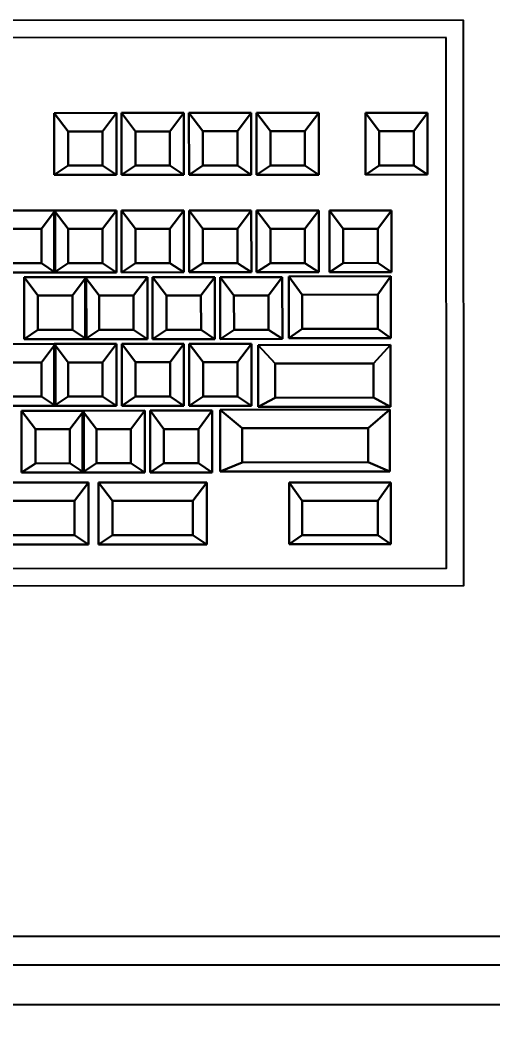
# Model space of a CAD drawing. Extents: x 13886 to 74789, y -750269 to -704302.
# Drawn here: x 51913.7 to 52050.8, y -737022.7 to -736729.6 of the extents above; entities that cross this region are included whole.
import ezdxf

# ---------------------------------------------------------------- set-up
doc = ezdxf.new("R2010")
doc.units = 0
doc.header["$LTSCALE"] = 10
doc.layers.get('0').update_dxf_attribs({"linetype": 'CONTINUOUS'})
doc.layers.get('DEFPOINTS').update_dxf_attribs({"linetype": 'CONTINUOUS'})
for name, color, linetype in [('___0', 250, 'CONTINUOUS'), ('___1', 7, 'CONTINUOUS'), ('____', 45, 'CONTINUOUS')]:
    doc.layers.add(name, color=color, linetype=linetype)
doc.styles.get("Standard").update_dxf_attribs({"font": 'NSimSun.ttf'})
doc.dimstyles.get("Standard").update_dxf_attribs({"dimtxt": 0.18, "dimasz": 0.18, "dimexe": 0.18, "dimexo": 0.0625, "dimgap": 0.09, "dimtad": 0, "dimtih": 1, "dimtoh": 1, "dimdec": 4, "dimzin": 0, "dimtxsty": 'STANDARD', "dimcen": 0.09, "dimazin": 3, "dimtfac": 1, "dimtdec": 4, "dimtofl": 0, "dimtmove": 0, "dimatfit": 3, "dimtolj": 1, "dimtzin": 0})

# ---------------------------------------------------------------- blocks, each defined once
blk = doc.blocks.new('_ARCHTICK')
at = {"color": 0, "linetype": 'BYBLOCK', "const_width": 0.15}
blk.add_lwpolyline([(-0.5, -0.5), (0.5, 0.5)], dxfattribs=at)
blk = doc.blocks.new('*D1900')
at = {"layer": '___1', "color": 250, "ltscale": 60}
for p, q in [((51194.39, -737055.75), (51194.39, -737280)), ((52394.39, -737055.75), (52394.39, -737280)), ((51164.39, -737240), (52424.39, -737240))]:
    blk.add_line(p, q, dxfattribs=at)
at = {"layer": 'DEFPOINTS', "color": 0, "ltscale": 60}
for p in [(51194.39, -737015.75), (52394.39, -737015.75), (52394.39, -737240)]:
    blk.add_point(p, dxfattribs=at)
at = {"layer": '___1', "color": 250, "ltscale": 60, "xscale": 20, "yscale": 20, "zscale": 20, "rotation": 180}
blk.add_blockref('_ARCHTICK', (51194.39, -737240), dxfattribs=at)
at = {"layer": '___1', "color": 250, "ltscale": 60, "xscale": 20, "yscale": 20, "zscale": 20}
blk.add_blockref('_ARCHTICK', (52394.39, -737240), dxfattribs=at)
at = {"layer": '___1', "color": 8, "ltscale": 60, "insert": (51794.39, -737185), "char_height": 100, "attachment_point": 5}
blk.add_mtext('\\A1;1200', dxfattribs=at)

msp = doc.modelspace()

# ---------------------------------------------------------------- linework, layer by layer
at = {"color": 252}
for points in [[(52042.31, -736729.65), (51594.3, -736729.89), (51594.39, -736894.08), (52042.4, -736893.84)], [(52037.31, -736734.65), (51599.3, -736734.89), (51599.38, -736889.08), (52037.39, -736888.84)]]:
    msp.add_lwpolyline(points, close=True, dxfattribs=at)
at = {"layer": '___0'}
msp.add_line((51194.39, -737004.06), (52364.39, -737004.06), dxfattribs=at)
for points, invisible_edges in [([(51927.6, -736761.96, 15.22), (51923.57, -736756.62, 2.42), (51941.63, -736756.61, 2.42)], 12), ([(51941.64, -736774.58, 0.61), (51941.63, -736756.61, 2.42), (51923.57, -736756.62, 2.42)], 12), ([(51927.61, -736771.91, 14.22), (51923.58, -736774.59, 0.61), (51923.57, -736756.62, 2.42)], 12), ([(51927.61, -736771.91, 14.22), (51923.57, -736756.62, 2.42), (51927.6, -736761.96, 15.22)], 1), ([(51941.64, -736774.58, 0.61), (51923.57, -736756.62, 2.42), (51923.58, -736774.59, 0.61)], 1), ([(51927.6, -736761.96, 15.22), (51941.63, -736756.61, 2.42), (51937.6, -736761.96, 15.22)], 1), ([(51937.6, -736761.96, 15.22), (51941.63, -736756.61, 2.42), (51941.64, -736774.58, 0.61)], 12), ([(51947.17, -736761.95, 15.22), (51943.13, -736756.61, 2.42), (51961.2, -736756.6, 2.42)], 12), ([(51961.21, -736774.57, 0.61), (51961.2, -736756.6, 2.42), (51943.13, -736756.61, 2.42)], 12), ([(51947.17, -736771.9, 14.22), (51943.14, -736774.58, 0.61), (51943.13, -736756.61, 2.42)], 12), ([(51947.17, -736771.9, 14.22), (51943.13, -736756.61, 2.42), (51947.17, -736761.95, 15.22)], 1), ([(51961.21, -736774.57, 0.61), (51943.13, -736756.61, 2.42), (51943.14, -736774.58, 0.61)], 1), ([(51947.17, -736761.95, 15.22), (51961.2, -736756.6, 2.42), (51957.17, -736761.95, 15.22)], 1), ([(51957.17, -736761.95, 15.22), (51961.2, -736756.6, 2.42), (51961.21, -736774.57, 0.61)], 12), ([(51966.74, -736761.94, 15.22), (51962.7, -736756.6, 2.42), (51980.76, -736756.59, 2.42)], 12), ([(51980.77, -736774.56, 0.61), (51980.76, -736756.59, 2.42), (51962.7, -736756.6, 2.42)], 12), ([(51966.74, -736771.89, 14.22), (51962.71, -736774.57, 0.61), (51962.7, -736756.6, 2.42)], 12), ([(51966.74, -736771.89, 14.22), (51962.7, -736756.6, 2.42), (51966.74, -736761.94, 15.22)], 1), ([(51980.77, -736774.56, 0.61), (51962.7, -736756.6, 2.42), (51962.71, -736774.57, 0.61)], 1), ([(51966.74, -736761.94, 15.22), (51980.76, -736756.59, 2.42), (51976.73, -736761.94, 15.22)], 1), ([(51976.73, -736761.94, 15.22), (51980.76, -736756.59, 2.42), (51980.77, -736774.56, 0.61)], 12), ([(51986.3, -736761.93, 15.22), (51982.27, -736756.59, 2.42), (52000.33, -736756.58, 2.42)], 12), ([(52000.34, -736774.55, 0.61), (52000.33, -736756.58, 2.42), (51982.27, -736756.59, 2.42)], 12), ([(51986.31, -736771.88, 14.22), (51982.28, -736774.56, 0.61), (51982.27, -736756.59, 2.42)], 12), ([(51986.31, -736771.88, 14.22), (51982.27, -736756.59, 2.42), (51986.3, -736761.93, 15.22)], 1), ([(52000.34, -736774.55, 0.61), (51982.27, -736756.59, 2.42), (51982.28, -736774.56, 0.61)], 1), ([(51986.3, -736761.93, 15.22), (52000.33, -736756.58, 2.42), (51996.3, -736761.92, 15.22)], 1), ([(51996.3, -736761.92, 15.22), (52000.33, -736756.58, 2.42), (52000.34, -736774.55, 0.61)], 12), ([(52017.91, -736761.91, 15.22), (52013.87, -736756.57, 2.42), (52031.93, -736756.56, 2.42)], 12), ([(52031.94, -736774.53, 0.61), (52031.93, -736756.56, 2.42), (52013.87, -736756.57, 2.42)], 12), ([(52017.91, -736771.86, 14.22), (52013.88, -736774.54, 0.61), (52013.87, -736756.57, 2.42)], 12), ([(52017.91, -736771.86, 14.22), (52013.87, -736756.57, 2.42), (52017.91, -736761.91, 15.22)], 1), ([(52031.94, -736774.53, 0.61), (52013.87, -736756.57, 2.42), (52013.88, -736774.54, 0.61)], 1), ([(52017.91, -736761.91, 15.22), (52031.93, -736756.56, 2.42), (52027.91, -736761.91, 15.22)], 1), ([(52027.91, -736761.91, 15.22), (52031.93, -736756.56, 2.42), (52031.94, -736774.53, 0.61)], 12), ([(51937.61, -736771.9, 14.22), (51927.61, -736771.91, 14.22), (51927.6, -736761.96, 15.22)], 12), ([(51937.61, -736771.9, 14.22), (51927.6, -736761.96, 15.22), (51937.6, -736761.96, 15.22)], 1), ([(51937.6, -736761.96, 15.22), (51941.64, -736774.58, 0.61), (51937.61, -736771.9, 14.22)], 1), ([(51957.17, -736771.89, 14.22), (51947.17, -736771.9, 14.22), (51947.17, -736761.95, 15.22)], 12), ([(51957.17, -736771.89, 14.22), (51947.17, -736761.95, 15.22), (51957.17, -736761.95, 15.22)], 1), ([(51957.17, -736761.95, 15.22), (51961.21, -736774.57, 0.61), (51957.17, -736771.89, 14.22)], 1), ([(51976.74, -736771.88, 14.22), (51966.74, -736771.89, 14.22), (51966.74, -736761.94, 15.22)], 12), ([(51976.74, -736771.88, 14.22), (51966.74, -736761.94, 15.22), (51976.73, -736761.94, 15.22)], 1), ([(51976.73, -736761.94, 15.22), (51980.77, -736774.56, 0.61), (51976.74, -736771.88, 14.22)], 1), ([(51996.3, -736771.87, 14.22), (51986.3, -736761.93, 15.22), (51996.3, -736761.92, 15.22)], 1), ([(51996.3, -736771.87, 14.22), (51986.31, -736771.88, 14.22), (51986.3, -736761.93, 15.22)], 12), ([(51996.3, -736761.92, 15.22), (52000.34, -736774.55, 0.61), (51996.3, -736771.87, 14.22)], 1), ([(52027.91, -736771.85, 14.22), (52017.91, -736771.86, 14.22), (52017.91, -736761.91, 15.22)], 12), ([(52027.91, -736771.85, 14.22), (52017.91, -736761.91, 15.22), (52027.91, -736761.91, 15.22)], 1), ([(52027.91, -736761.91, 15.22), (52031.94, -736774.53, 0.61), (52027.91, -736771.85, 14.22)], 1), ([(51937.61, -736771.9, 14.22), (51941.64, -736774.58, 0.61), (51923.58, -736774.59, 0.61)], 12), ([(51937.61, -736771.9, 14.22), (51923.58, -736774.59, 0.61), (51927.61, -736771.91, 14.22)], 1), ([(51957.17, -736771.89, 14.22), (51961.21, -736774.57, 0.61), (51943.14, -736774.58, 0.61)], 12), ([(51957.17, -736771.89, 14.22), (51943.14, -736774.58, 0.61), (51947.17, -736771.9, 14.22)], 1), ([(51976.74, -736771.88, 14.22), (51980.77, -736774.56, 0.61), (51962.71, -736774.57, 0.61)], 12), ([(51976.74, -736771.88, 14.22), (51962.71, -736774.57, 0.61), (51966.74, -736771.89, 14.22)], 1), ([(51996.3, -736771.87, 14.22), (52000.34, -736774.55, 0.61), (51982.28, -736774.56, 0.61)], 12), ([(51996.3, -736771.87, 14.22), (51982.28, -736774.56, 0.61), (51986.31, -736771.88, 14.22)], 1), ([(52027.91, -736771.85, 14.22), (52031.94, -736774.53, 0.61), (52013.88, -736774.54, 0.61)], 12), ([(52027.91, -736771.85, 14.22), (52013.88, -736774.54, 0.61), (52017.91, -736771.86, 14.22)], 1), ([(51909.89, -736790.3, 12.37), (51905.85, -736784.96, -0.43), (51923.91, -736784.95, -0.43)], 12), ([(51923.92, -736802.92, -2.24), (51923.91, -736784.95, -0.43), (51905.85, -736784.96, -0.43)], 12), ([(51923.92, -736802.92, -2.24), (51905.85, -736784.96, -0.43), (51905.86, -736802.93, -2.24)], 1), ([(51909.89, -736790.3, 12.37), (51923.91, -736784.95, -0.43), (51919.88, -736790.3, 12.37)], 1), ([(51919.88, -736790.3, 12.37), (51923.91, -736784.95, -0.43), (51923.92, -736802.92, -2.24)], 12), ([(51927.62, -736790.29, 12.37), (51923.58, -736784.95, -0.43), (51941.64, -736784.94, -0.43)], 12), ([(51941.65, -736802.91, -2.24), (51941.64, -736784.94, -0.43), (51923.58, -736784.95, -0.43)], 12), ([(51927.62, -736800.24, 11.37), (51923.59, -736802.92, -2.24), (51923.58, -736784.95, -0.43)], 12), ([(51927.62, -736800.24, 11.37), (51923.58, -736784.95, -0.43), (51927.62, -736790.29, 12.37)], 1), ([(51941.65, -736802.91, -2.24), (51923.58, -736784.95, -0.43), (51923.59, -736802.92, -2.24)], 1), ([(51927.62, -736790.29, 12.37), (51941.64, -736784.94, -0.43), (51937.62, -736790.29, 12.37)], 1), ([(51937.62, -736790.29, 12.37), (51941.64, -736784.94, -0.43), (51941.65, -736802.91, -2.24)], 12), ([(51947.19, -736790.28, 12.37), (51943.15, -736784.94, -0.43), (51961.21, -736784.93, -0.43)], 12), ([(51961.22, -736802.9, -2.24), (51961.21, -736784.93, -0.43), (51943.15, -736784.94, -0.43)], 12), ([(51947.19, -736800.23, 11.37), (51943.16, -736802.91, -2.24), (51943.15, -736784.94, -0.43)], 12), ([(51947.19, -736800.23, 11.37), (51943.15, -736784.94, -0.43), (51947.19, -736790.28, 12.37)], 1), ([(51961.22, -736802.9, -2.24), (51943.15, -736784.94, -0.43), (51943.16, -736802.91, -2.24)], 1), ([(51947.19, -736790.28, 12.37), (51961.21, -736784.93, -0.43), (51957.18, -736790.28, 12.37)], 1), ([(51957.18, -736790.28, 12.37), (51961.21, -736784.93, -0.43), (51961.22, -736802.9, -2.24)], 12), ([(51966.75, -736790.27, 12.37), (51962.72, -736784.93, -0.43), (51980.78, -736784.92, -0.43)], 12), ([(51980.79, -736802.89, -2.24), (51980.78, -736784.92, -0.43), (51962.72, -736784.93, -0.43)], 12), ([(51966.76, -736800.22, 11.37), (51962.73, -736802.9, -2.24), (51962.72, -736784.93, -0.43)], 12), ([(51966.76, -736800.22, 11.37), (51962.72, -736784.93, -0.43), (51966.75, -736790.27, 12.37)], 1), ([(51980.79, -736802.89, -2.24), (51962.72, -736784.93, -0.43), (51962.73, -736802.9, -2.24)], 1), ([(51966.75, -736790.27, 12.37), (51980.78, -736784.92, -0.43), (51976.75, -736790.27, 12.37)], 1), ([(51976.75, -736790.27, 12.37), (51980.78, -736784.92, -0.43), (51980.79, -736802.89, -2.24)], 12), ([(51986.32, -736790.26, 12.37), (51982.28, -736784.92, -0.43), (52000.34, -736784.91, -0.43)], 12), ([(52000.35, -736802.88, -2.24), (52000.34, -736784.91, -0.43), (51982.28, -736784.92, -0.43)], 12), ([(51986.32, -736800.21, 11.37), (51982.29, -736802.89, -2.24), (51982.28, -736784.92, -0.43)], 12), ([(51986.32, -736800.21, 11.37), (51982.28, -736784.92, -0.43), (51986.32, -736790.26, 12.37)], 1), ([(52000.35, -736802.88, -2.24), (51982.28, -736784.92, -0.43), (51982.29, -736802.89, -2.24)], 1), ([(51986.32, -736790.26, 12.37), (52000.34, -736784.91, -0.43), (51996.31, -736790.26, 12.37)], 1), ([(51996.31, -736790.26, 12.37), (52000.34, -736784.91, -0.43), (52000.35, -736802.88, -2.24)], 12), ([(52007.45, -736790.25, 12.37), (52003.42, -736784.91, -0.43), (52021.48, -736784.9, -0.43)], 12), ([(52021.49, -736802.87, -2.24), (52021.48, -736784.9, -0.43), (52003.42, -736784.91, -0.43)], 12), ([(52007.46, -736800.2, 11.37), (52003.43, -736802.88, -2.24), (52003.42, -736784.91, -0.43)], 12), ([(52007.46, -736800.2, 11.37), (52003.42, -736784.91, -0.43), (52007.45, -736790.25, 12.37)], 1), ([(52021.49, -736802.87, -2.24), (52003.42, -736784.91, -0.43), (52003.43, -736802.88, -2.24)], 1), ([(52007.45, -736790.25, 12.37), (52021.48, -736784.9, -0.43), (52017.45, -736790.24, 12.37)], 1), ([(52017.45, -736790.24, 12.37), (52021.48, -736784.9, -0.43), (52021.49, -736802.87, -2.24)], 12), ([(51919.89, -736800.24, 11.37), (51909.89, -736800.25, 11.37), (51909.89, -736790.3, 12.37)], 12), ([(51919.89, -736800.24, 11.37), (51909.89, -736790.3, 12.37), (51919.88, -736790.3, 12.37)], 1), ([(51919.88, -736790.3, 12.37), (51923.92, -736802.92, -2.24), (51919.89, -736800.24, 11.37)], 1), ([(51937.62, -736800.23, 11.37), (51927.62, -736800.24, 11.37), (51927.62, -736790.29, 12.37)], 12), ([(51937.62, -736800.23, 11.37), (51927.62, -736790.29, 12.37), (51937.62, -736790.29, 12.37)], 1), ([(51937.62, -736790.29, 12.37), (51941.65, -736802.91, -2.24), (51937.62, -736800.23, 11.37)], 1), ([(51957.19, -736800.22, 11.37), (51947.19, -736800.23, 11.37), (51947.19, -736790.28, 12.37)], 12), ([(51957.19, -736800.22, 11.37), (51947.19, -736790.28, 12.37), (51957.18, -736790.28, 12.37)], 1), ([(51957.18, -736790.28, 12.37), (51961.22, -736802.9, -2.24), (51957.19, -736800.22, 11.37)], 1), ([(51976.75, -736800.21, 11.37), (51966.76, -736800.22, 11.37), (51966.75, -736790.27, 12.37)], 12), ([(51976.75, -736800.21, 11.37), (51966.75, -736790.27, 12.37), (51976.75, -736790.27, 12.37)], 1), ([(51976.75, -736790.27, 12.37), (51980.79, -736802.89, -2.24), (51976.75, -736800.21, 11.37)], 1), ([(51996.32, -736800.2, 11.37), (51986.32, -736800.21, 11.37), (51986.32, -736790.26, 12.37)], 12), ([(51996.32, -736800.2, 11.37), (51986.32, -736790.26, 12.37), (51996.31, -736790.26, 12.37)], 1), ([(51996.31, -736790.26, 12.37), (52000.35, -736802.88, -2.24), (51996.32, -736800.2, 11.37)], 1), ([(52017.45, -736800.19, 11.37), (52007.45, -736790.25, 12.37), (52017.45, -736790.24, 12.37)], 1), ([(52017.45, -736800.19, 11.37), (52007.46, -736800.2, 11.37), (52007.45, -736790.25, 12.37)], 12), ([(52017.45, -736790.24, 12.37), (52021.49, -736802.87, -2.24), (52017.45, -736800.19, 11.37)], 1), ([(51919.89, -736800.24, 11.37), (51923.92, -736802.92, -2.24), (51905.86, -736802.93, -2.24)], 12), ([(51919.89, -736800.24, 11.37), (51905.86, -736802.93, -2.24), (51909.89, -736800.25, 11.37)], 1), ([(51937.62, -736800.23, 11.37), (51941.65, -736802.91, -2.24), (51923.59, -736802.92, -2.24)], 12), ([(51937.62, -736800.23, 11.37), (51923.59, -736802.92, -2.24), (51927.62, -736800.24, 11.37)], 1), ([(51957.19, -736800.22, 11.37), (51961.22, -736802.9, -2.24), (51943.16, -736802.91, -2.24)], 12), ([(51957.19, -736800.22, 11.37), (51943.16, -736802.91, -2.24), (51947.19, -736800.23, 11.37)], 1), ([(51976.75, -736800.21, 11.37), (51980.79, -736802.89, -2.24), (51962.73, -736802.9, -2.24)], 12), ([(51976.75, -736800.21, 11.37), (51962.73, -736802.9, -2.24), (51966.76, -736800.22, 11.37)], 1), ([(51996.32, -736800.2, 11.37), (52000.35, -736802.88, -2.24), (51982.29, -736802.89, -2.24)], 12), ([(51996.32, -736800.2, 11.37), (51982.29, -736802.89, -2.24), (51986.32, -736800.21, 11.37)], 1), ([(52017.45, -736800.19, 11.37), (52021.49, -736802.87, -2.24), (52003.43, -736802.88, -2.24)], 12), ([(52017.45, -736800.19, 11.37), (52003.43, -736802.88, -2.24), (52007.46, -736800.2, 11.37)], 1), ([(51918.89, -736809.68, 10.42), (51914.85, -736804.34, -2.38), (51932.91, -736804.33, -2.38)], 12), ([(51932.92, -736822.3, -4.19), (51932.91, -736804.33, -2.38), (51914.85, -736804.34, -2.38)], 12), ([(51918.89, -736819.63, 9.41), (51914.85, -736804.34, -2.38), (51918.89, -736809.68, 10.42)], 1), ([(51918.89, -736819.63, 9.41), (51914.86, -736822.31, -4.19), (51914.85, -736804.34, -2.38)], 12), ([(51932.92, -736822.3, -4.19), (51914.85, -736804.34, -2.38), (51914.86, -736822.31, -4.19)], 1), ([(51918.89, -736809.68, 10.42), (51932.91, -736804.33, -2.38), (51928.88, -736809.68, 10.42)], 1), ([(51928.88, -736809.68, 10.42), (51932.91, -736804.33, -2.38), (51932.92, -736822.3, -4.19)], 12), ([(51936.62, -736809.67, 10.42), (51932.59, -736804.33, -2.38), (51950.65, -736804.32, -2.38)], 12), ([(51950.66, -736822.29, -4.19), (51950.65, -736804.32, -2.38), (51932.59, -736804.33, -2.38)], 12), ([(51936.63, -736819.62, 9.41), (51932.59, -736804.33, -2.38), (51936.62, -736809.67, 10.42)], 1), ([(51936.63, -736819.62, 9.41), (51932.6, -736822.3, -4.19), (51932.59, -736804.33, -2.38)], 12), ([(51950.66, -736822.29, -4.19), (51932.59, -736804.33, -2.38), (51932.6, -736822.3, -4.19)], 1), ([(51936.62, -736809.67, 10.42), (51950.65, -736804.32, -2.38), (51946.62, -736809.67, 10.42)], 1), ([(51946.62, -736809.67, 10.42), (51950.65, -736804.32, -2.38), (51950.66, -736822.29, -4.19)], 12), ([(51956.19, -736809.66, 10.42), (51952.15, -736804.32, -2.38), (51970.21, -736804.31, -2.38)], 12), ([(51970.22, -736822.28, -4.19), (51970.21, -736804.31, -2.38), (51952.15, -736804.32, -2.38)], 12), ([(51956.19, -736819.61, 9.41), (51952.15, -736804.32, -2.38), (51956.19, -736809.66, 10.42)], 1), ([(51956.19, -736819.61, 9.41), (51952.16, -736822.29, -4.19), (51952.15, -736804.32, -2.38)], 12), ([(51970.22, -736822.28, -4.19), (51952.15, -736804.32, -2.38), (51952.16, -736822.29, -4.19)], 1), ([(51956.19, -736809.66, 10.42), (51970.21, -736804.31, -2.38), (51966.18, -736809.66, 10.42)], 1), ([(51966.18, -736809.66, 10.42), (51970.21, -736804.31, -2.38), (51970.22, -736822.28, -4.19)], 12), ([(51975.75, -736809.65, 10.42), (51971.72, -736804.31, -2.38), (51989.78, -736804.3, -2.38)], 12), ([(51989.79, -736822.27, -4.19), (51989.78, -736804.3, -2.38), (51971.72, -736804.31, -2.38)], 12), ([(51975.76, -736819.6, 9.41), (51971.72, -736804.31, -2.38), (51975.75, -736809.65, 10.42)], 1), ([(51975.76, -736819.6, 9.41), (51971.73, -736822.28, -4.19), (51971.72, -736804.31, -2.38)], 12), ([(51989.79, -736822.27, -4.19), (51971.72, -736804.31, -2.38), (51971.73, -736822.28, -4.19)], 1), ([(51975.75, -736809.65, 10.42), (51989.78, -736804.3, -2.38), (51985.75, -736809.65, 10.42)], 1), ([(51985.75, -736809.65, 10.42), (51989.78, -736804.3, -2.38), (51989.79, -736822.27, -4.19)], 12), ([(52021.26, -736822.02, -10.2), (52021.25, -736804.05, -8.39), (51991.69, -736804.07, -8.39)], 12), ([(51995.49, -736809.41, 4.41), (51991.69, -736804.07, -8.39), (52021.25, -736804.05, -8.39)], 12), ([(52021.26, -736822.02, -10.2), (51991.69, -736804.07, -8.39), (51991.7, -736822.04, -10.2)], 1), ([(51995.49, -736819.35, 3.41), (51991.7, -736822.04, -10.2), (51991.69, -736804.07, -8.39)], 12), ([(51995.49, -736819.35, 3.41), (51991.69, -736804.07, -8.39), (51995.49, -736809.41, 4.41)], 1), ([(51995.49, -736809.41, 4.41), (52021.25, -736804.05, -8.39), (52017.46, -736809.39, 4.41)], 1), ([(52017.46, -736809.39, 4.41), (52021.25, -736804.05, -8.39), (52021.26, -736822.02, -10.2)], 12), ([(51928.89, -736819.62, 9.41), (51918.89, -736819.63, 9.41), (51918.89, -736809.68, 10.42)], 12), ([(51928.89, -736819.62, 9.41), (51918.89, -736809.68, 10.42), (51928.88, -736809.68, 10.42)], 1), ([(51928.88, -736809.68, 10.42), (51932.92, -736822.3, -4.19), (51928.89, -736819.62, 9.41)], 1), ([(51946.62, -736819.61, 9.41), (51936.63, -736819.62, 9.41), (51936.62, -736809.67, 10.42)], 12), ([(51946.62, -736819.61, 9.41), (51936.62, -736809.67, 10.42), (51946.62, -736809.67, 10.42)], 1), ([(51946.62, -736809.67, 10.42), (51950.66, -736822.29, -4.19), (51946.62, -736819.61, 9.41)], 1), ([(51966.19, -736819.6, 9.41), (51956.19, -736819.61, 9.41), (51956.19, -736809.66, 10.42)], 12), ([(51966.19, -736819.6, 9.41), (51956.19, -736809.66, 10.42), (51966.18, -736809.66, 10.42)], 1), ([(51966.18, -736809.66, 10.42), (51970.22, -736822.28, -4.19), (51966.19, -736819.6, 9.41)], 1), ([(51985.76, -736819.59, 9.41), (51975.76, -736819.6, 9.41), (51975.75, -736809.65, 10.42)], 12), ([(51985.76, -736819.59, 9.41), (51975.75, -736809.65, 10.42), (51985.75, -736809.65, 10.42)], 1), ([(51985.75, -736809.65, 10.42), (51989.79, -736822.27, -4.19), (51985.76, -736819.59, 9.41)], 1), ([(52017.47, -736819.34, 3.41), (51995.49, -736809.41, 4.41), (52017.46, -736809.39, 4.41)], 1), ([(52017.47, -736819.34, 3.41), (51995.49, -736819.35, 3.41), (51995.49, -736809.41, 4.41)], 12), ([(52017.46, -736809.39, 4.41), (52021.26, -736822.02, -10.2), (52017.47, -736819.34, 3.41)], 1), ([(51928.89, -736819.62, 9.41), (51932.92, -736822.3, -4.19), (51914.86, -736822.31, -4.19)], 12), ([(51928.89, -736819.62, 9.41), (51914.86, -736822.31, -4.19), (51918.89, -736819.63, 9.41)], 1), ([(51946.62, -736819.61, 9.41), (51950.66, -736822.29, -4.19), (51932.6, -736822.3, -4.19)], 12), ([(51946.62, -736819.61, 9.41), (51932.6, -736822.3, -4.19), (51936.63, -736819.62, 9.41)], 1), ([(51966.19, -736819.6, 9.41), (51970.22, -736822.28, -4.19), (51952.16, -736822.29, -4.19)], 12), ([(51966.19, -736819.6, 9.41), (51952.16, -736822.29, -4.19), (51956.19, -736819.61, 9.41)], 1), ([(51985.76, -736819.59, 9.41), (51989.79, -736822.27, -4.19), (51971.73, -736822.28, -4.19)], 12), ([(51985.76, -736819.59, 9.41), (51971.73, -736822.28, -4.19), (51975.76, -736819.6, 9.41)], 1), ([(52017.47, -736819.34, 3.41), (52021.26, -736822.02, -10.2), (51991.7, -736822.04, -10.2)], 12), ([(52017.47, -736819.34, 3.41), (51991.7, -736822.04, -10.2), (51995.49, -736819.35, 3.41)], 1), ([(51909.91, -736829.07, 8.46), (51905.87, -736823.73, -4.33), (51923.93, -736823.72, -4.33)], 12), ([(51923.94, -736841.69, -6.14), (51923.93, -736823.72, -4.33), (51905.87, -736823.73, -4.33)], 12), ([(51923.94, -736841.69, -6.14), (51905.87, -736823.73, -4.33), (51905.88, -736841.7, -6.14)], 1), ([(51909.91, -736829.07, 8.46), (51923.93, -736823.72, -4.33), (51919.9, -736829.07, 8.46)], 1), ([(51919.9, -736829.07, 8.46), (51923.93, -736823.72, -4.33), (51923.94, -736841.69, -6.14)], 12), ([(51927.64, -736829.06, 8.46), (51923.6, -736823.72, -4.33), (51941.67, -736823.71, -4.33)], 12), ([(51941.68, -736841.68, -6.14), (51941.67, -736823.71, -4.33), (51923.6, -736823.72, -4.33)], 12), ([(51927.65, -736839.01, 7.46), (51923.6, -736823.72, -4.33), (51927.64, -736829.06, 8.46)], 1), ([(51927.65, -736839.01, 7.46), (51923.61, -736841.69, -6.14), (51923.6, -736823.72, -4.33)], 12), ([(51941.68, -736841.68, -6.14), (51923.6, -736823.72, -4.33), (51923.61, -736841.69, -6.14)], 1), ([(51927.64, -736829.06, 8.46), (51941.67, -736823.71, -4.33), (51937.64, -736829.06, 8.46)], 1), ([(51937.64, -736829.06, 8.46), (51941.67, -736823.71, -4.33), (51941.68, -736841.68, -6.14)], 12), ([(51947.21, -736829.05, 8.46), (51943.17, -736823.71, -4.33), (51961.23, -736823.7, -4.33)], 12), ([(51961.24, -736841.67, -6.14), (51961.23, -736823.7, -4.33), (51943.17, -736823.71, -4.33)], 12), ([(51947.21, -736839, 7.46), (51943.17, -736823.71, -4.33), (51947.21, -736829.05, 8.46)], 1), ([(51947.21, -736839, 7.46), (51943.18, -736841.68, -6.14), (51943.17, -736823.71, -4.33)], 12), ([(51961.24, -736841.67, -6.14), (51943.17, -736823.71, -4.33), (51943.18, -736841.68, -6.14)], 1), ([(51947.21, -736829.05, 8.46), (51961.23, -736823.7, -4.33), (51957.2, -736829.05, 8.46)], 1), ([(51957.2, -736829.05, 8.46), (51961.23, -736823.7, -4.33), (51961.24, -736841.67, -6.14)], 12), ([(51966.77, -736829.04, 8.46), (51962.74, -736823.7, -4.33), (51980.8, -736823.69, -4.33)], 12), ([(51980.81, -736841.66, -6.14), (51980.8, -736823.69, -4.33), (51962.74, -736823.7, -4.33)], 12), ([(51966.78, -736838.99, 7.46), (51962.74, -736823.7, -4.33), (51966.77, -736829.04, 8.46)], 1), ([(51966.78, -736838.99, 7.46), (51962.75, -736841.67, -6.14), (51962.74, -736823.7, -4.33)], 12), ([(51980.81, -736841.66, -6.14), (51962.74, -736823.7, -4.33), (51962.75, -736841.67, -6.14)], 1), ([(51966.77, -736829.04, 8.46), (51980.8, -736823.69, -4.33), (51976.77, -736829.04, 8.46)], 1), ([(51976.77, -736829.04, 8.46), (51980.8, -736823.69, -4.33), (51980.81, -736841.66, -6.14)], 12), ([(52021.18, -736841.98, -10.2), (52021.17, -736824.01, -8.39), (51982.74, -736824.03, -8.39)], 12), ([(51987.68, -736829.37, 4.41), (51982.74, -736824.03, -8.39), (52021.17, -736824.01, -8.39)], 12), ([(52021.18, -736841.98, -10.2), (51982.74, -736824.03, -8.39), (51982.75, -736842, -10.2)], 1), ([(51987.68, -736839.32, 3.41), (51982.75, -736842, -10.2), (51982.74, -736824.03, -8.39)], 12), ([(51987.68, -736839.32, 3.41), (51982.74, -736824.03, -8.39), (51987.68, -736829.37, 4.41)], 1), ([(51987.68, -736829.37, 4.41), (52021.17, -736824.01, -8.39), (52016.25, -736829.36, 4.41)], 1), ([(52016.25, -736829.36, 4.41), (52021.17, -736824.01, -8.39), (52021.18, -736841.98, -10.2)], 12), ([(51919.91, -736839.01, 7.46), (51909.91, -736839.02, 7.46), (51909.91, -736829.07, 8.46)], 12), ([(51919.91, -736839.01, 7.46), (51909.91, -736829.07, 8.46), (51919.9, -736829.07, 8.46)], 1), ([(51919.9, -736829.07, 8.46), (51923.94, -736841.69, -6.14), (51919.91, -736839.01, 7.46)], 1), ([(51937.64, -736839, 7.46), (51927.65, -736839.01, 7.46), (51927.64, -736829.06, 8.46)], 12), ([(51937.64, -736839, 7.46), (51927.64, -736829.06, 8.46), (51937.64, -736829.06, 8.46)], 1), ([(51937.64, -736829.06, 8.46), (51941.68, -736841.68, -6.14), (51937.64, -736839, 7.46)], 1), ([(51957.21, -736838.99, 7.46), (51947.21, -736839, 7.46), (51947.21, -736829.05, 8.46)], 12), ([(51957.21, -736838.99, 7.46), (51947.21, -736829.05, 8.46), (51957.2, -736829.05, 8.46)], 1), ([(51957.2, -736829.05, 8.46), (51961.24, -736841.67, -6.14), (51957.21, -736838.99, 7.46)], 1), ([(51976.77, -736838.98, 7.46), (51966.78, -736838.99, 7.46), (51966.77, -736829.04, 8.46)], 12), ([(51976.77, -736838.98, 7.46), (51966.77, -736829.04, 8.46), (51976.77, -736829.04, 8.46)], 1), ([(51976.77, -736829.04, 8.46), (51980.81, -736841.66, -6.14), (51976.77, -736838.98, 7.46)], 1), ([(52016.25, -736839.3, 3.41), (51987.68, -736829.37, 4.41), (52016.25, -736829.36, 4.41)], 1), ([(52016.25, -736839.3, 3.41), (51987.68, -736839.32, 3.41), (51987.68, -736829.37, 4.41)], 12), ([(52016.25, -736829.36, 4.41), (52021.18, -736841.98, -10.2), (52016.25, -736839.3, 3.41)], 1), ([(51919.91, -736839.01, 7.46), (51923.94, -736841.69, -6.14), (51905.88, -736841.7, -6.14)], 12), ([(51919.91, -736839.01, 7.46), (51905.88, -736841.7, -6.14), (51909.91, -736839.02, 7.46)], 1), ([(51937.64, -736839, 7.46), (51941.68, -736841.68, -6.14), (51923.61, -736841.69, -6.14)], 12), ([(51937.64, -736839, 7.46), (51923.61, -736841.69, -6.14), (51927.65, -736839.01, 7.46)], 1), ([(51957.21, -736838.99, 7.46), (51961.24, -736841.67, -6.14), (51943.18, -736841.68, -6.14)], 12), ([(51957.21, -736838.99, 7.46), (51943.18, -736841.68, -6.14), (51947.21, -736839, 7.46)], 1), ([(51976.77, -736838.98, 7.46), (51980.81, -736841.66, -6.14), (51962.75, -736841.67, -6.14)], 12), ([(51976.77, -736838.98, 7.46), (51962.75, -736841.67, -6.14), (51966.78, -736838.99, 7.46)], 1), ([(52016.25, -736839.3, 3.41), (52021.18, -736841.98, -10.2), (51982.75, -736842, -10.2)], 12), ([(52016.25, -736839.3, 3.41), (51982.75, -736842, -10.2), (51987.68, -736839.32, 3.41)], 1), ([(51932.17, -736861.07, -8.1), (51932.16, -736843.1, -6.29), (51914.1, -736843.11, -6.29)], 12), ([(51918.14, -736848.45, 6.51), (51914.1, -736843.11, -6.29), (51932.16, -736843.1, -6.29)], 12), ([(51932.17, -736861.07, -8.1), (51914.1, -736843.11, -6.29), (51914.11, -736861.08, -8.1)], 1), ([(51918.14, -736858.4, 5.51), (51914.1, -736843.11, -6.29), (51918.14, -736848.45, 6.51)], 1), ([(51918.14, -736858.4, 5.51), (51914.11, -736861.08, -8.1), (51914.1, -736843.11, -6.29)], 12), ([(51918.14, -736848.45, 6.51), (51932.16, -736843.1, -6.29), (51928.13, -736848.45, 6.51)], 1), ([(51928.13, -736848.45, 6.51), (51932.16, -736843.1, -6.29), (51932.17, -736861.07, -8.1)], 12), ([(51949.91, -736861.06, -8.1), (51949.9, -736843.09, -6.29), (51931.83, -736843.1, -6.29)], 12), ([(51935.87, -736848.44, 6.51), (51931.83, -736843.1, -6.29), (51949.9, -736843.09, -6.29)], 12), ([(51949.91, -736861.06, -8.1), (51931.83, -736843.1, -6.29), (51931.84, -736861.07, -8.1)], 1), ([(51935.87, -736858.39, 5.51), (51931.83, -736843.1, -6.29), (51935.87, -736848.44, 6.51)], 1), ([(51935.87, -736858.39, 5.51), (51931.84, -736861.07, -8.1), (51931.83, -736843.1, -6.29)], 12), ([(51935.87, -736848.44, 6.51), (51949.9, -736843.09, -6.29), (51945.87, -736848.44, 6.51)], 1), ([(51945.87, -736848.44, 6.51), (51949.9, -736843.09, -6.29), (51949.91, -736861.06, -8.1)], 12), ([(51969.47, -736861.05, -8.1), (51969.46, -736843.08, -6.29), (51951.4, -736843.09, -6.29)], 12), ([(51955.44, -736848.43, 6.51), (51951.4, -736843.09, -6.29), (51969.46, -736843.08, -6.29)], 12), ([(51969.47, -736861.05, -8.1), (51951.4, -736843.09, -6.29), (51951.41, -736861.06, -8.1)], 1), ([(51955.44, -736858.38, 5.51), (51951.4, -736843.09, -6.29), (51955.44, -736848.43, 6.51)], 1), ([(51955.44, -736858.38, 5.51), (51951.41, -736861.06, -8.1), (51951.4, -736843.09, -6.29)], 12), ([(51955.44, -736848.43, 6.51), (51969.46, -736843.08, -6.29), (51965.43, -736848.43, 6.51)], 1), ([(51965.43, -736848.43, 6.51), (51969.46, -736843.08, -6.29), (51969.47, -736861.05, -8.1)], 12), ([(52021, -736860.77, -10.2), (52020.99, -736842.8, -8.39), (51971.77, -736842.82, -8.39)], 12), ([(51978.09, -736848.16, 4.41), (51971.77, -736842.82, -8.39), (52020.99, -736842.8, -8.39)], 12), ([(52021, -736860.77, -10.2), (51971.77, -736842.82, -8.39), (51971.78, -736860.79, -10.2)], 1), ([(51978.09, -736858.11, 3.41), (51971.78, -736860.79, -10.2), (51971.77, -736842.82, -8.39)], 12), ([(51978.09, -736858.11, 3.41), (51971.77, -736842.82, -8.39), (51978.09, -736848.16, 4.41)], 1), ([(51978.09, -736848.16, 4.41), (52020.99, -736842.8, -8.39), (52014.68, -736848.14, 4.41)], 1), ([(52014.68, -736848.14, 4.41), (52020.99, -736842.8, -8.39), (52021, -736860.77, -10.2)], 12), ([(51928.14, -736858.39, 5.51), (51918.14, -736858.4, 5.51), (51918.14, -736848.45, 6.51)], 12), ([(51928.14, -736858.39, 5.51), (51918.14, -736848.45, 6.51), (51928.13, -736848.45, 6.51)], 1), ([(51928.13, -736848.45, 6.51), (51932.17, -736861.07, -8.1), (51928.14, -736858.39, 5.51)], 1), ([(51945.87, -736858.38, 5.51), (51935.87, -736858.39, 5.51), (51935.87, -736848.44, 6.51)], 12), ([(51945.87, -736858.38, 5.51), (51935.87, -736848.44, 6.51), (51945.87, -736848.44, 6.51)], 1), ([(51945.87, -736848.44, 6.51), (51949.91, -736861.06, -8.1), (51945.87, -736858.38, 5.51)], 1), ([(51965.44, -736858.37, 5.51), (51955.44, -736858.38, 5.51), (51955.44, -736848.43, 6.51)], 12), ([(51965.44, -736858.37, 5.51), (51955.44, -736848.43, 6.51), (51965.43, -736848.43, 6.51)], 1), ([(51965.43, -736848.43, 6.51), (51969.47, -736861.05, -8.1), (51965.44, -736858.37, 5.51)], 1), ([(52014.68, -736858.09, 3.41), (51978.09, -736848.16, 4.41), (52014.68, -736848.14, 4.41)], 1), ([(52014.68, -736858.09, 3.41), (51978.09, -736858.11, 3.41), (51978.09, -736848.16, 4.41)], 12), ([(52014.68, -736848.14, 4.41), (52021, -736860.77, -10.2), (52014.68, -736858.09, 3.41)], 1), ([(51928.14, -736858.39, 5.51), (51932.17, -736861.07, -8.1), (51914.11, -736861.08, -8.1)], 12), ([(51928.14, -736858.39, 5.51), (51914.11, -736861.08, -8.1), (51918.14, -736858.4, 5.51)], 1), ([(51945.87, -736858.38, 5.51), (51949.91, -736861.06, -8.1), (51931.84, -736861.07, -8.1)], 12), ([(51945.87, -736858.38, 5.51), (51931.84, -736861.07, -8.1), (51935.87, -736858.39, 5.51)], 1), ([(51965.44, -736858.37, 5.51), (51969.47, -736861.05, -8.1), (51951.41, -736861.06, -8.1)], 12), ([(51965.44, -736858.37, 5.51), (51951.41, -736861.06, -8.1), (51955.44, -736858.38, 5.51)], 1), ([(52014.68, -736858.09, 3.41), (52021, -736860.77, -10.2), (51971.78, -736860.79, -10.2)], 12), ([(52014.68, -736858.09, 3.41), (51971.78, -736860.79, -10.2), (51978.09, -736858.11, 3.41)], 1), ([(51933.51, -736881.95, -10.2), (51933.5, -736863.98, -8.39), (51833.35, -736864.03, -8.39)], 12), ([(51837.39, -736869.37, 4.41), (51833.35, -736864.03, -8.39), (51933.5, -736863.98, -8.39)], 12), ([(51933.51, -736881.95, -10.2), (51833.35, -736864.03, -8.39), (51833.36, -736882, -10.2)], 1), ([(51837.39, -736869.37, 4.41), (51933.5, -736863.98, -8.39), (51929.47, -736869.32, 4.41)], 1), ([(51929.47, -736869.32, 4.41), (51933.5, -736863.98, -8.39), (51933.51, -736881.95, -10.2)], 12), ([(51967.87, -736881.93, -10.2), (51967.86, -736863.96, -8.39), (51936.44, -736863.98, -8.39)], 12), ([(51940.48, -736869.32, 4.41), (51936.44, -736863.98, -8.39), (51967.86, -736863.96, -8.39)], 12), ([(51967.87, -736881.93, -10.2), (51936.44, -736863.98, -8.39), (51936.45, -736881.95, -10.2)], 1), ([(51940.48, -736879.26, 3.41), (51936.45, -736881.95, -10.2), (51936.44, -736863.98, -8.39)], 12), ([(51940.48, -736879.26, 3.41), (51936.44, -736863.98, -8.39), (51940.48, -736869.32, 4.41)], 1), ([(51940.48, -736869.32, 4.41), (51967.86, -736863.96, -8.39), (51963.84, -736869.3, 4.41)], 1), ([(51963.84, -736869.3, 4.41), (51967.86, -736863.96, -8.39), (51967.87, -736881.93, -10.2)], 12), ([(52021.29, -736881.9, -10.2), (52021.28, -736863.93, -8.39), (51991.72, -736863.95, -8.39)], 12), ([(51995.52, -736869.29, 4.41), (51991.72, -736863.95, -8.39), (52021.28, -736863.93, -8.39)], 12), ([(52021.29, -736881.9, -10.2), (51991.72, -736863.95, -8.39), (51991.73, -736881.92, -10.2)], 1), ([(51995.52, -736879.23, 3.41), (51991.73, -736881.92, -10.2), (51991.72, -736863.95, -8.39)], 12), ([(51995.52, -736879.23, 3.41), (51991.72, -736863.95, -8.39), (51995.52, -736869.29, 4.41)], 1), ([(51995.52, -736869.29, 4.41), (52021.28, -736863.93, -8.39), (52017.49, -736869.27, 4.41)], 1), ([(52017.49, -736869.27, 4.41), (52021.28, -736863.93, -8.39), (52021.29, -736881.9, -10.2)], 12), ([(51929.48, -736879.27, 3.41), (51837.39, -736869.37, 4.41), (51929.47, -736869.32, 4.41)], 1), ([(51929.48, -736879.27, 3.41), (51837.39, -736879.32, 3.41), (51837.39, -736869.37, 4.41)], 12), ([(51929.47, -736869.32, 4.41), (51933.51, -736881.95, -10.2), (51929.48, -736879.27, 3.41)], 1), ([(51963.84, -736879.25, 3.41), (51940.48, -736869.32, 4.41), (51963.84, -736869.3, 4.41)], 1), ([(51963.84, -736879.25, 3.41), (51940.48, -736879.26, 3.41), (51940.48, -736869.32, 4.41)], 12), ([(51963.84, -736869.3, 4.41), (51967.87, -736881.93, -10.2), (51963.84, -736879.25, 3.41)], 1), ([(52017.5, -736879.22, 3.41), (51995.52, -736869.29, 4.41), (52017.49, -736869.27, 4.41)], 1), ([(52017.5, -736879.22, 3.41), (51995.52, -736879.23, 3.41), (51995.52, -736869.29, 4.41)], 12), ([(52017.49, -736869.27, 4.41), (52021.29, -736881.9, -10.2), (52017.5, -736879.22, 3.41)], 1), ([(51929.48, -736879.27, 3.41), (51933.51, -736881.95, -10.2), (51833.36, -736882, -10.2)], 12), ([(51929.48, -736879.27, 3.41), (51833.36, -736882, -10.2), (51837.39, -736879.32, 3.41)], 1), ([(51963.84, -736879.25, 3.41), (51967.87, -736881.93, -10.2), (51936.45, -736881.95, -10.2)], 12), ([(51963.84, -736879.25, 3.41), (51936.45, -736881.95, -10.2), (51940.48, -736879.26, 3.41)], 1), ([(52017.5, -736879.22, 3.41), (52021.29, -736881.9, -10.2), (51991.73, -736881.92, -10.2)], 12), ([(52017.5, -736879.22, 3.41), (51991.73, -736881.92, -10.2), (51995.52, -736879.23, 3.41)], 1)]:
    msp.add_3dface(points, dxfattribs=dict(at, invisible_edges=invisible_edges))
at = {"layer": '____', "ltscale": 60}
for p, q in [((51194.39, -736995.75), (52394.39, -736995.75)), ((52394.39, -737015.75), (51194.39, -737015.75))]:
    msp.add_line(p, q, dxfattribs=at)

# ---------------------------------------------------------------- dimensions: what is measured, and where the dimension line sits
at = {"layer": '___1', "ltscale": 60}
dim = msp.add_linear_dim(base=(52394.39, -737240), p1=(51194.39, -737015.75), p2=(52394.39, -737015.75), dimstyle='STANDARD', override={"dimtxt": 100, "dimasz": 20, "dimexe": 40, "dimexo": 40, "dimgap": 5, "dimtad": 1, "dimtih": 0, "dimtoh": 0, "dimdec": 0, "dimrnd": 5, "dimblk1": 'ARCHTICK', "dimblk2": 'ARCHTICK', "dimsah": 1, "dimdle": 30, "dimclrd": 250, "dimclre": 250, "dimclrt": 8, "dimtdec": 0, "dimtmove": 1, "dimldrblk": 'ARCHTICK', "dimfxl": 15, "dimarcsym": 1}, dxfattribs=at)
dim.commit()
dim.dimension.update_dxf_attribs({"geometry": '*D1900', "text_midpoint": (51794.39, -737185)})

doc.saveas('drawing.dxf')
